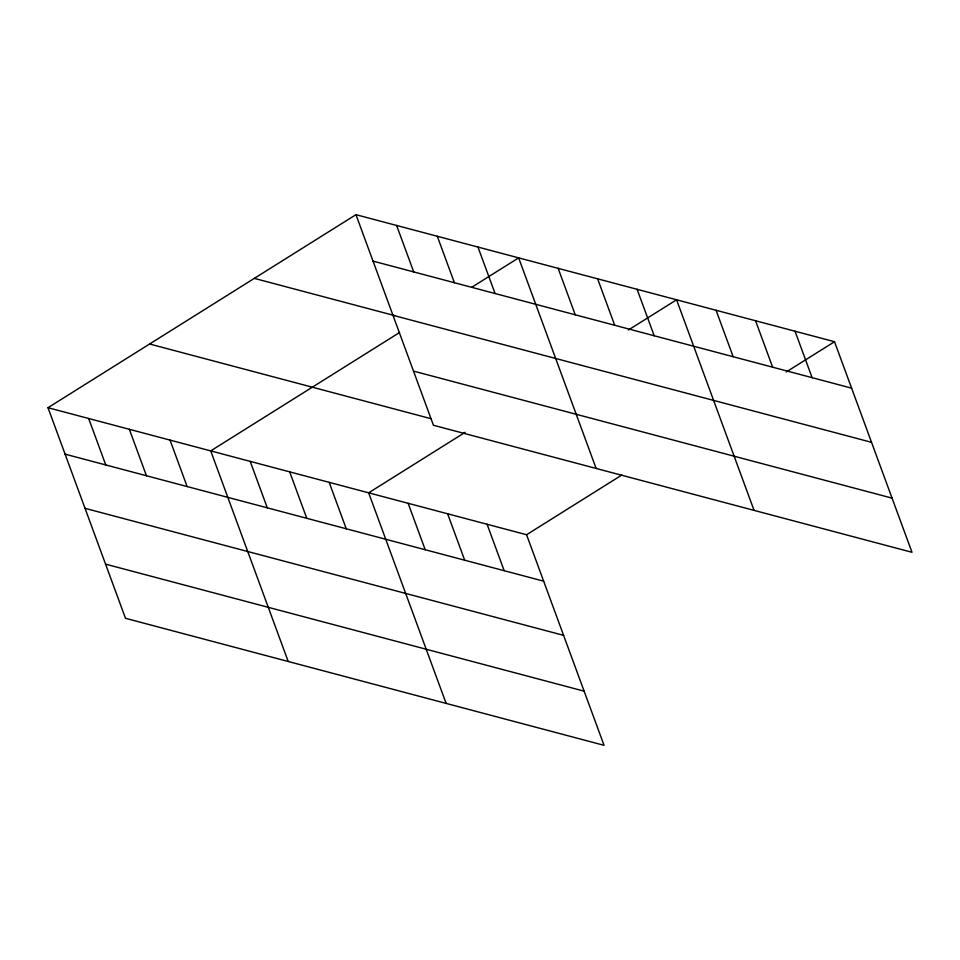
<?xml version="1.0" encoding="UTF-8"?>
<svg xmlns="http://www.w3.org/2000/svg" width="960" height="960" viewBox="0 0 960 960"><rect width="100%" height="100%" fill="white"/><g stroke="black" fill="none" stroke-linecap="round" stroke-linejoin="round"><path stroke-width="1.44" d="M48 407.7L526.572 534.744L604.056 745.332L125.484 618.288L48 407.7L355.944 214.668L834.516 341.712L912 552.3L433.428 425.256L355.944 214.668M399.588 332.496L210.72 450.888L288.204 661.488M471.66 287.328L518.652 257.868L596.136 468.456M465.18 432.3L368.652 492.816L446.124 703.404M628.32 330.048L676.584 299.784L754.068 510.372M526.572 534.744L621.852 475.02M786.252 371.964L834.516 341.712M373.032 261.12L851.604 388.152M254.316 278.376L394.596 315.6M392.964 315.288L871.536 442.32M413.496 371.1L892.068 498.132M149.616 344.004L430.788 418.632M65.088 454.152L543.672 581.184M85.02 508.32L563.592 635.352M105.552 564.132L584.136 691.164M795.036 331.224L812.124 377.676M755.556 320.748L772.644 367.2M716.064 310.26L733.164 356.712M637.104 289.308L654.192 335.76M597.624 278.82L614.712 325.272M558.144 268.344L575.232 314.796M477.972 247.068L495.072 293.52M437.304 236.268L454.392 282.72M396.624 225.468L413.712 271.92M487.092 524.256L504.18 570.708M447.612 513.78L464.7 560.232M408.132 503.292L425.22 549.744M329.16 482.34L346.26 528.792M289.68 471.852L306.768 518.304M250.2 461.376L267.288 507.828M170.04 440.1L187.128 486.552M129.36 429.3L146.448 475.752M88.68 418.5L105.768 464.952"/></g></svg>
